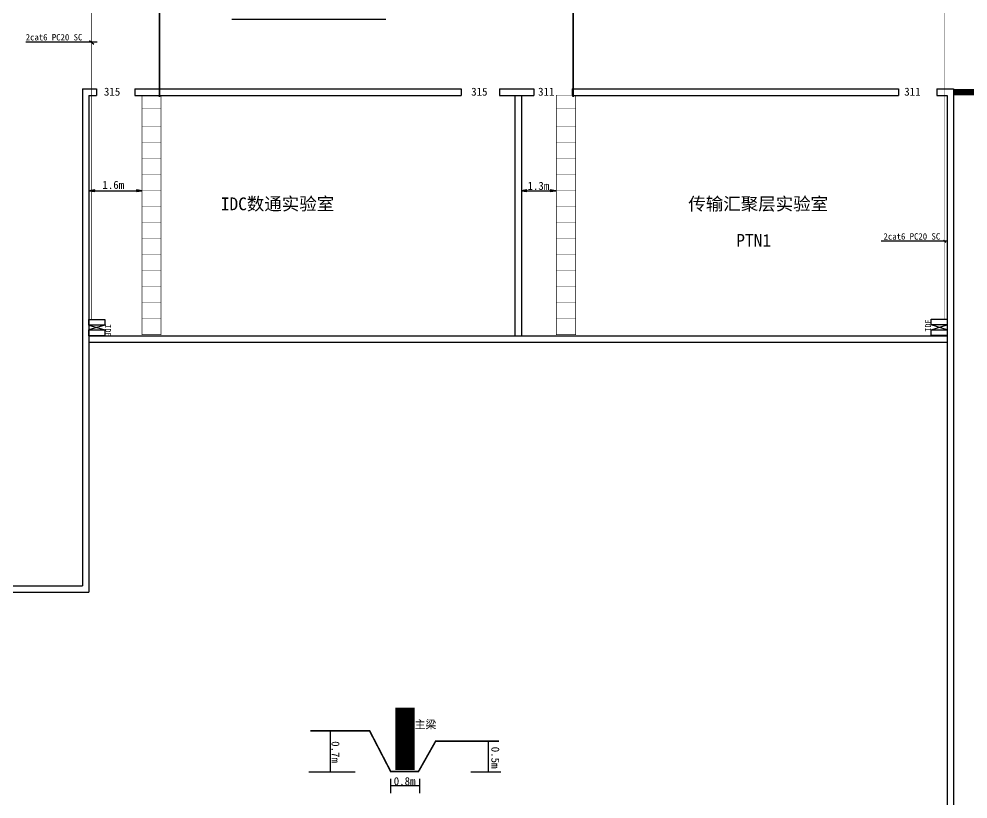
# Model space of a CAD drawing. Extents: x 582436 to 3945069, y 94128 to 248738.
# Drawn here: x 3891843 to 3921488, y 199699 to 224076 of the extents above; entities that cross this region are included whole.
import ezdxf

# ---------------------------------------------------------------- set-up
doc = ezdxf.new("R2010")
doc.units = 0
doc.header["$LTSCALE"] = 1000
doc.header["$MEASUREMENT"] = 0
doc.layers.add('DET4', color=4, linetype='CONTINUOUS')
doc.layers.add('xxg', color=6, linetype='CONTINUOUS')
doc.styles.add('COMPLEX', font='COMPLEX', dxfattribs={"bigfont": 'AllInOneBig.shx'})

msp = doc.modelspace()

# ---------------------------------------------------------------- hatches: boundary and pattern name
at = {"layer": 'DET4'}
for points in [[(3894030.3, 218707.9), (3894208.4, 218679.7), (3894208.3, 218735.1)], [(3895688.9, 218706.6), (3895510.8, 218734.9), (3895510.9, 218679.4)], [(3907533.1, 218707.9), (3907711.1, 218679.7), (3907711, 218735.1)], [(3908617.3, 218706.6), (3908439.2, 218734.9), (3908439.3, 218679.4)]]:
    msp.add_hatch(color=0, dxfattribs=at).paths.add_polyline_path(points)

# ---------------------------------------------------------------- linework, layer by layer
at = {"layer": 'DET4', "color": 0}
for p, q in [((3898496.7, 224074.3), (3903299.4, 224074.3)), ((3894284.7, 223353.8), (3892054.2, 223353.8)), ((3894045.5, 223399.8), (3894183.2, 223283.9)), ((3894044, 218706.4), (3895568.1, 218706.4)), ((3907546.7, 218706.4), (3908623, 218706.4)), ((3920819.8, 217130), (3918772.8, 217130)), ((3920720.2, 217162.5), (3920794.4, 217088.3)), ((3894528.6, 214505.5), (3894029.9, 214358.5)), ((3894029.9, 214505.5), (3894528.6, 214358.5)), ((3920337, 214365.7), (3920835.6, 214512.7)), ((3920835.6, 214365.7), (3920337, 214512.7)), ((3901565.6, 201795.9), (3901565.6, 200533.1)), ((3906498.4, 201480.7), (3906498.4, 200546.2)), ((3902343.3, 200537.9), (3900895.9, 200537.9)), ((3906894.3, 200537.9), (3905958.2, 200537.9)), ((3903445.4, 200326.5), (3903445.4, 199880.9)), ((3903454.6, 200119.4), (3904349.9, 200119.4)), ((3904353.1, 200326.5), (3904353.1, 199880.9))]:
    msp.add_line(p, q, dxfattribs=at)
for points, const_width in [([(3894115.4, 224556.1), (3894115.4, 214691.7)], 20), ([(3896229.8, 224538.1), (3896229.8, 221639.9)], 50), ([(3909157.1, 224538.1), (3909157.1, 221639.9)], 50), ([(3920753.3, 214695.1), (3920753.3, 224538.1)], 20), ([(3895675.2, 221694.6), (3896286.6, 221694.6)], 10), ([(3908624.6, 221694.6), (3909236, 221694.6)], 10), ([(3895681, 221269.9), (3896287.7, 221269.9)], 10), ([(3908630.4, 221269.9), (3909237, 221269.9)], 10), ([(3895674.4, 220708.3), (3896281, 220708.3)], 10), ([(3908623.7, 220708.3), (3909230.4, 220708.3)], 10), ([(3895674.4, 220208.3), (3896281, 220208.3)], 10), ([(3908623.7, 220208.3), (3909230.4, 220208.3)], 10), ([(3895674.4, 219708.3), (3896281, 219708.3)], 10), ([(3908623.7, 219708.3), (3909230.4, 219708.3)], 10), ([(3895674.4, 219208.3), (3896281, 219208.3)], 10), ([(3908623.7, 219208.3), (3909230.4, 219208.3)], 10), ([(3895674.4, 218708.3), (3896281, 218708.3)], 10), ([(3908623.7, 218708.3), (3909230.4, 218708.3)], 10), ([(3895674.4, 218208.3), (3896281, 218208.3)], 10), ([(3908623.7, 218208.3), (3909230.4, 218208.3)], 10), ([(3895674.4, 217708.3), (3896281, 217708.3)], 10), ([(3908623.7, 217708.3), (3909230.4, 217708.3)], 10), ([(3895674.4, 217208.3), (3896281, 217208.3)], 10), ([(3908623.7, 217208.3), (3909230.4, 217208.3)], 10), ([(3895674.4, 216708.3), (3896281, 216708.3)], 10), ([(3908623.7, 216708.3), (3909230.4, 216708.3)], 10), ([(3895674.4, 216208.3), (3896281, 216208.3)], 10), ([(3908623.7, 216208.3), (3909230.4, 216208.3)], 10), ([(3895674.4, 215708.3), (3896281, 215708.3)], 10), ([(3908623.7, 215708.3), (3909230.4, 215708.3)], 10), ([(3895674.4, 215208.3), (3896281, 215208.3)], 10), ([(3908623.7, 215208.3), (3909230.4, 215208.3)], 10), ([(3895674.4, 214708.3), (3896281, 214708.3)], 10), ([(3908623.7, 214708.3), (3909230.4, 214708.3)], 10), ([(3895674.4, 214208.3), (3896281, 214208.3)], 20), ([(3908623.7, 214208.3), (3909230.4, 214208.3)], 20), ([(3900947.1, 201828.3), (3902811.8, 201828.3)], 50), ([(3902792.1, 201837.5), (3903454.8, 200558.5)], 50), ([(3904861.3, 201510.6), (3904324.5, 200560.5)], 50), ([(3904839.6, 201510.6), (3906840.7, 201510.6)], 50), ([(3903434.7, 200561.9), (3904342.7, 200561.9)], 50)]:
    msp.add_lwpolyline(points, dxfattribs=dict(at, const_width=const_width))
at = {"layer": 'DET4', "color": 1}
for points, const_width in [([(3923838, 221785.1), (3921033, 221785.1)], 200), ([(3903903.1, 200608.6), (3903903.1, 202552.3)], 600)]:
    msp.add_lwpolyline(points, dxfattribs=dict(at, const_width=const_width))
at = {"layer": 'DET4', "color": 0}
for points in [[(3894030.3, 218707.9), (3894208.4, 218679.7), (3894208.3, 218735.1)], [(3895688.9, 218706.6), (3895510.8, 218734.9), (3895510.9, 218679.4)], [(3907533.1, 218707.9), (3907711.1, 218679.7), (3907711, 218735.1)], [(3908617.3, 218706.6), (3908439.2, 218734.9), (3908439.3, 218679.4)], [(3894528.6, 214687.9), (3894528.6, 214505.5), (3894029.9, 214505.5), (3894029.9, 214687.9)], [(3920337, 214512.7), (3920337, 214695.1), (3920835.6, 214695.1), (3920835.6, 214512.7)], [(3894528.6, 214358.5), (3894528.6, 214176.1), (3894029.9, 214176.1), (3894029.9, 214358.5)], [(3920337, 214183.3), (3920337, 214365.7), (3920835.6, 214365.7), (3920835.6, 214183.3)]]:
    msp.add_lwpolyline(points, close=True, dxfattribs=at)
at = {"layer": 'xxg', "color": 0}
for p, q in [((3893826.7, 221888.8), (3894263.9, 221888.8)), ((3893826.7, 221888.8), (3893826.7, 206364.9)), ((3894263.9, 221888.8), (3894263.9, 221687.4)), ((3895463.9, 221888.8), (3905652.3, 221888.8)), ((3895463.9, 221888.8), (3895463.9, 221687.4)), ((3905652.3, 221888.8), (3905652.3, 221687.4)), ((3906852.3, 221888.8), (3907924.2, 221888.8)), ((3906852.3, 221888.8), (3906852.3, 221687.4)), ((3907924.2, 221888.8), (3907924.2, 221687.4)), ((3909124.2, 221888.8), (3919312.6, 221888.8)), ((3909124.2, 221888.8), (3909124.2, 221687.4)), ((3919312.6, 221888.8), (3919312.6, 221687.4)), ((3920512.6, 221888.8), (3921035.8, 221888.8)), ((3920512.6, 221888.8), (3921035.8, 221888.8)), ((3920512.6, 221888.8), (3920512.6, 221687.4)), ((3921035.8, 221888.8), (3921035.8, 181371.9)), ((3894028.1, 221687.4), (3894263.9, 221687.4)), ((3894028.1, 221687.4), (3894028.1, 206163.5)), ((3895463.9, 221687.4), (3905652.3, 221687.4)), ((3906852.3, 221687.4), (3907924.2, 221687.4)), ((3907336.3, 221687.4), (3907336.3, 214175.9)), ((3907537.7, 221687.4), (3907537.7, 214175.9)), ((3909124.2, 221687.4), (3919312.6, 221687.4)), ((3920512.6, 221687.4), (3920834.4, 221687.4)), ((3920512.6, 221687.4), (3920834.4, 221687.4)), ((3920834.4, 221687.4), (3920834.4, 181573.3)), ((3894028.1, 214175.9), (3920834.4, 214175.9)), ((3894028.1, 213974.5), (3920834.4, 213974.5)), ((3883825.2, 206364.9), (3893826.7, 206364.9)), ((3883623.8, 206163.5), (3894028.1, 206163.5))]:
    msp.add_line(p, q, dxfattribs=at)
at = {"layer": 'xxg', "color": 0, "const_width": 20}
for points in [[(3895681.7, 221700.5), (3895681.7, 214203.6)], [(3896281.7, 221697.1), (3896281.7, 214203.5)], [(3908631.1, 221700.5), (3908631.1, 214203.6)], [(3909231.1, 221697.1), (3909231.1, 214203.5)]]:
    msp.add_lwpolyline(points, dxfattribs=at)

# ---------------------------------------------------------------- texts
at = {"layer": 'DET4', "color": 0, "width": 6656.228, "attachment_point": 1, "style": 'COMPLEX'}
for s, insert, char_height in [('{\\fSimSun|b0|i0|c134|p2;2cat6 PC20 SC}', (3892054.1, 223604.6), 200), ('{\\fSimSun|b0|i0|c134|p2;315}', (3894497.5, 221929), 250), ('{\\fSimSun|b0|i0|c134|p2;315}', (3905968.9, 221929), 250), ('{\\fSimSun|b0|i0|c134|p2;311}', (3908059.6, 221929), 250), ('{\\fSimSun|b0|i0|c134|p2;311}', (3919497.1, 221929), 250), ('{\\fSimSun|b0|i0|c134|p2;1.6m}', (3894448.9, 219016.7), 250), ('{\\fSimSun|b0|i0|c134|p2;1.3m}', (3907727.7, 218985.8), 250), ('{\\fSimSun|b0|i0|c134|p2; IDC数通实验室}', (3897873.7, 218498.7), 400), ('{\\fSimSun|b0|i0|c134|p2;传输汇聚层实验室}', (3912751.7, 218498.7), 400), ('{\\fSimSun|b0|i0|c134|p2;PTN1 }', (3914248.7, 217357.3), 400), ('{\\fSimSun|b0|i0|c134|p2;2cat6 PC20 SC}', (3918850.8, 217380.8), 200), ('{\\fSimSun|b0|i0|c134|p2;0.8m}', (3903549.5, 200381.1), 250)]:
    msp.add_mtext(s, dxfattribs=dict(at, insert=insert, char_height=char_height))
at = {"layer": 'DET4', "color": 0, "attachment_point": 1, "style": 'COMPLEX'}
for s, insert, char_height, width, rotation in [('{\\fSimSun|b0|i0|c134|p2;IDF}', (3920146.9, 214301), 180, 5990.605, 90), ('{\\fSimSun|b0|i0|c134|p2;IDF}', (3894718.6, 214536.5), 180, 5990.605, 270), ('{\\fSimSun|b0|i0|c134|p2;0.7m}', (3901856.5, 201506.5), 250, 6656.228, 270), ('{\\fSimSun|b0|i0|c134|p2;0.5m}', (3906849.5, 201332.7), 250, 6656.228, 270)]:
    msp.add_mtext(s, dxfattribs=dict(at, insert=insert, char_height=char_height, width=width, rotation=rotation))
at = {"layer": 'DET4', "color": 1, "insert": (3904030.4, 202152), "char_height": 250, "width": 6656.228, "attachment_point": 1, "style": 'COMPLEX'}
msp.add_mtext('{\\fSimSun|b0|i0|c134|p2; 主梁}', dxfattribs=at)

doc.saveas('drawing.dxf')
